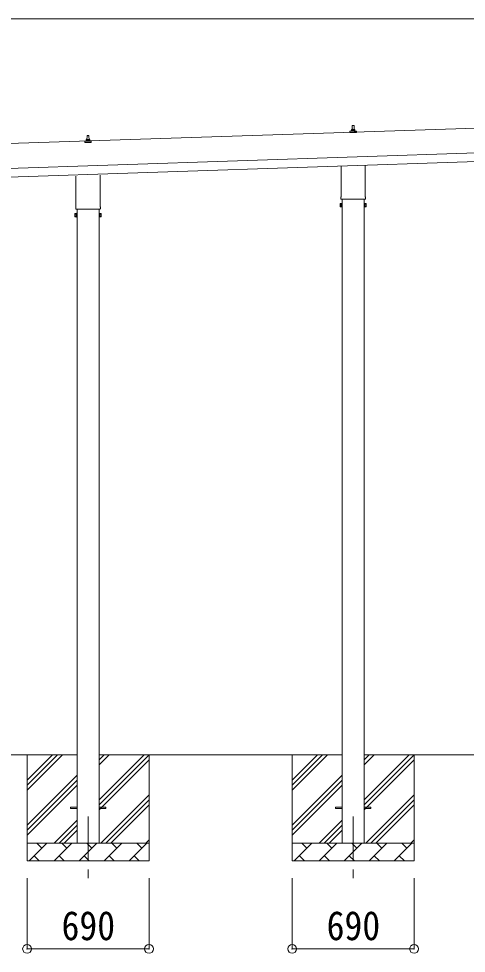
# Model space of a CAD drawing. Units: millimetres at full size, sheet at 1:50. Extents: x -14053 to 14053, y -9700 to 9700.
# Drawn here: x 6844 to 9377, y -6513 to -1220 of the extents above; entities that cross this region are included whole.
import ezdxf
from ezdxf.enums import TextEntityAlignment as Align

# ---------------------------------------------------------------- set-up
doc = ezdxf.new("R2010")
doc.units = ezdxf.units.MM
doc.header["$LTSCALE"] = 50
doc.header["$PDMODE"] = 32
doc.header["$PDSIZE"] = 50
doc.linetypes.add('CHAIN1', pattern=[8, 5, -1, 1, -1])
for name, color, linetype, lineweight in [('0-1_Defpoints', 7, 'CHAIN1', 9), ('0-2_TEXT1', 4, 'Continuous', 9), ('0-3_SHAPE', 7, 'Continuous', 9), ('0-8_TABLE1', 6, 'Continuous', 9)]:
    doc.layers.add(name, color=color, linetype=linetype, lineweight=lineweight)
doc.styles.add('ＭＳ ゴシック', font='')
doc.styles.get('ＭＳ ゴシック').set_extended_font_data('MS Gothic')

msp = doc.modelspace()

# ---------------------------------------------------------------- linework, layer by layer
at = {"layer": '0-1_Defpoints'}
for p, q in [((7236.51, -5738.7), (7236.51, -6087.7)), ((8736.51, -5738.7), (8736.51, -6087.7))]:
    msp.add_line(p, q, dxfattribs=at)
at = {"layer": '0-2_TEXT1'}
for p, q in [((9432.4, -1838.78), (3540.29, -2035.18)), ((8726.51, -1853.65), (8726.51, -1849.44)), ((8727.51, -1849.44), (8745.51, -1849.44)), ((8730.51, -1849.44), (8731.24, -1825.91)), ((8732.24, -1824.94), (8740.78, -1824.94)), ((8741.78, -1825.91), (8742.51, -1849.44)), ((8746.51, -1853.65), (8746.51, -1849.44)), ((7230.51, -1906.1), (7231.24, -1882.58)), ((7232.24, -1881.6), (7240.78, -1881.6)), ((7241.78, -1882.58), (7242.51, -1906.1)), ((8718.26, -1864.94), (8718.26, -1857.22)), ((8754.76, -1864.94), (8718.26, -1864.94)), ((8718.64, -1856.44), (8754.38, -1856.44)), ((8719.02, -1856.25), (8725.75, -1854.62)), ((8726.13, -1854.44), (8746.89, -1854.44)), ((8754, -1856.25), (8747.27, -1854.62)), ((8754.76, -1864.94), (8754.76, -1857.22)), ((7218.26, -1921.6), (7218.26, -1913.89)), ((7254.76, -1921.6), (7218.26, -1921.6)), ((7218.64, -1913.1), (7254.38, -1913.1)), ((7219.02, -1912.92), (7225.75, -1911.29)), ((7226.13, -1911.1), (7246.89, -1911.1)), ((7226.51, -1910.32), (7226.51, -1906.1)), ((7227.51, -1906.1), (7245.51, -1906.1)), ((7246.51, -1910.32), (7246.51, -1906.1)), ((7254, -1912.92), (7247.27, -1911.29)), ((7254.76, -1921.6), (7254.76, -1913.89)), ((3544.95, -2175.11), (9437.07, -1978.7)), ((3546.62, -2225.08), (9438.73, -2028.68)), ((8668.21, -2228.93), (8668.21, -2054.36)), ((8804.81, -2049.81), (8804.81, -2228.93)), ((7168.21, -2285.59), (7168.21, -2111.03)), ((7304.81, -2106.47), (7304.81, -2285.59)), ((8662.51, -2267.2), (8663.27, -2265.88)), ((8662.51, -2267.2), (8662.51, -2284.2)), ((8669.51, -2265.88), (8663.27, -2265.88)), ((8669.51, -2270.79), (8663.27, -2270.79)), ((8666.51, -2237.7), (8666.51, -2232.2)), ((8804.45, -2241.2), (8668.57, -2241.2)), ((8669.51, -2285.51), (8669.51, -2265.88)), ((8669.51, -2266.5), (8672.01, -2266.5)), ((8672.01, -2265.2), (8674.01, -2265.2)), ((8672.01, -2286.2), (8672.01, -2265.2)), ((8674.01, -2241.2), (8674.01, -5888.7)), ((8674.01, -2265.2), (8674.01, -2286.2)), ((8799.01, -5888.7), (8799.01, -2241.2)), ((8801.01, -2265.2), (8799.01, -2265.2)), ((8801.01, -2286.2), (8801.01, -2265.2)), ((8803.51, -2266.5), (8801.01, -2266.5)), ((8803.51, -2265.88), (8809.75, -2265.88)), ((8803.51, -2285.51), (8803.51, -2265.88)), ((8803.51, -2270.79), (8809.75, -2270.79)), ((8806.51, -2232.2), (8806.51, -2237.7)), ((8810.51, -2267.2), (8809.75, -2265.88)), ((8810.51, -2267.2), (8810.51, -2284.2)), ((7162.51, -2323.87), (7163.27, -2322.55)), ((7162.51, -2323.87), (7162.51, -2340.87)), ((7169.51, -2322.55), (7163.27, -2322.55)), ((7169.51, -2327.46), (7163.27, -2327.46)), ((7166.51, -2294.37), (7166.51, -2288.87)), ((7304.45, -2297.87), (7168.57, -2297.87)), ((7169.51, -2342.18), (7169.51, -2322.55)), ((7169.51, -2323.17), (7172.01, -2323.17)), ((7172.01, -2321.87), (7174.01, -2321.87)), ((7172.01, -2342.87), (7172.01, -2321.87)), ((7174.01, -2297.87), (7174.01, -5888.7)), ((7174.01, -2321.87), (7174.01, -2342.87)), ((7299.01, -5888.7), (7299.01, -2297.87)), ((7301.01, -2321.87), (7299.01, -2321.87)), ((7301.01, -2342.87), (7301.01, -2321.87)), ((7303.51, -2323.17), (7301.01, -2323.17)), ((7303.51, -2322.55), (7309.75, -2322.55)), ((7303.51, -2342.18), (7303.51, -2322.55)), ((7303.51, -2327.46), (7309.75, -2327.46)), ((7306.51, -2288.87), (7306.51, -2294.37)), ((7310.51, -2323.87), (7309.75, -2322.55)), ((7310.51, -2323.87), (7310.51, -2340.87)), ((8662.51, -2284.2), (8663.27, -2285.51)), ((8669.51, -2280.61), (8663.27, -2280.61)), ((8669.51, -2285.51), (8663.27, -2285.51)), ((8672.01, -2284.9), (8669.51, -2284.9)), ((8674.01, -2286.2), (8672.01, -2286.2)), ((8799.01, -2286.2), (8801.01, -2286.2)), ((8801.01, -2284.9), (8803.51, -2284.9)), ((8803.51, -2280.61), (8809.75, -2280.61)), ((8803.51, -2285.51), (8809.75, -2285.51)), ((8810.51, -2284.2), (8809.75, -2285.51)), ((7162.51, -2340.87), (7163.27, -2342.18)), ((7169.51, -2337.27), (7163.27, -2337.27)), ((7169.51, -2342.18), (7163.27, -2342.18)), ((7172.01, -2341.57), (7169.51, -2341.57)), ((7174.01, -2342.87), (7172.01, -2342.87)), ((7299.01, -2342.87), (7301.01, -2342.87)), ((7301.01, -2341.57), (7303.51, -2341.57)), ((7303.51, -2337.27), (7309.75, -2337.27)), ((7303.51, -2342.18), (7309.75, -2342.18)), ((7310.51, -2340.87), (7309.75, -2342.18)), ((7136.51, -5693.2), (7136.51, -5684.2)), ((7136.51, -5684.2), (7174.01, -5684.2)), ((7136.51, -5693.2), (7174.01, -5693.2)), ((7299.01, -5684.2), (7336.51, -5684.2)), ((7299.01, -5693.2), (7336.51, -5693.2)), ((7336.51, -5693.2), (7336.51, -5684.2)), ((8636.51, -5693.2), (8636.51, -5684.2)), ((8636.51, -5684.2), (8674.01, -5684.2)), ((8636.51, -5693.2), (8674.01, -5693.2)), ((8799.01, -5684.2), (8836.51, -5684.2)), ((8799.01, -5693.2), (8836.51, -5693.2)), ((8836.51, -5693.2), (8836.51, -5684.2))]:
    msp.add_line(p, q, dxfattribs=at)
for centre, radius, start, end in [((8730.6, -1850.07), 4.13, 90, 171.17633), ((8727.51, -1850.44), 1, 90, 180), ((8732.24, -1825.94), 1, 90, 178.60509), ((8739.84, -1849.44), 4.83, 133.60282, 180), ((8733.18, -1849.44), 4.83, 0, 46.39718), ((8740.78, -1825.94), 1, 1.39491, 90), ((8742.42, -1850.07), 4.13, 8.82367, 90), ((8745.51, -1850.44), 1, 0, 90), ((7230.6, -1906.74), 4.13, 90, 171.17633), ((7232.24, -1882.6), 1, 90, 178.60509), ((7239.84, -1906.1), 4.83, 133.60282, 180), ((7233.18, -1906.1), 4.83, 0, 46.39718), ((7240.78, -1882.6), 1, 1.39491, 90), ((7242.42, -1906.74), 4.13, 8.82367, 90), ((8719.26, -1857.22), 1, 103.62699, 180), ((8725.51, -1853.65), 1, 283.62699, 0), ((8747.51, -1853.65), 1, 180, 256.37301), ((8753.76, -1857.22), 1, 0, 76.37301), ((7219.26, -1913.89), 1, 103.62699, 180), ((7225.51, -1910.32), 1, 283.62699, 0), ((7227.51, -1907.1), 1, 90, 180), ((7245.51, -1907.1), 1, 0, 90), ((7247.51, -1910.32), 1, 180, 256.37301), ((7253.76, -1913.89), 1, 0, 76.37301), ((8678.75, -2275.7), 16.24, 162.41205, 197.58795), ((8666.86, -2268.34), 4.34, 145.61575, 214.38425), ((8670.51, -2232.2), 4, 125.09963, 180), ((8670.51, -2237.7), 4, 180, 194.47751), ((8670.51, -2237.7), 4, 194.47751, 241.04498), ((8802.51, -2237.7), 4, 298.95502, 345.52249), ((8802.51, -2232.2), 4, 0, 54.90037), ((8802.51, -2237.7), 4, 345.52249, 0), ((8794.27, -2275.7), 16.24, 342.41205, 17.58795), ((8806.17, -2268.34), 4.34, 325.61575, 34.38425), ((7166.86, -2325), 4.34, 145.61575, 214.38425), ((7178.75, -2332.37), 16.24, 162.41205, 197.58795), ((7170.51, -2288.87), 4, 125.09963, 180), ((7170.51, -2294.37), 4, 180, 194.47751), ((7170.51, -2294.37), 4, 194.47751, 241.04498), ((7302.51, -2294.37), 4, 298.95502, 345.52249), ((7302.51, -2288.87), 4, 0, 54.90037), ((7302.51, -2294.37), 4, 345.52249, 0), ((7294.27, -2332.37), 16.24, 342.41205, 17.58795), ((7306.17, -2325), 4.34, 325.61575, 34.38425), ((8666.86, -2283.06), 4.34, 145.61575, 214.38425), ((8806.17, -2283.06), 4.34, 325.61575, 34.38425), ((7166.86, -2339.73), 4.34, 145.61575, 214.38425), ((7306.17, -2339.73), 4.34, 325.61575, 34.38425)]:
    msp.add_arc(centre, radius, start, end, dxfattribs=at)
at = {"layer": '0-3_SHAPE'}
for p, q in [((7174.01, -5388.7), (5799.01, -5388.7)), ((6891.51, -5388.7), (6891.51, -5988.7)), ((6891.51, -5532.18), (7034.99, -5388.7)), ((6891.51, -5560.46), (7063.28, -5388.7)), ((6891.51, -5588.75), (7091.56, -5388.7)), ((8674.01, -5388.7), (7299.01, -5388.7)), ((7299.01, -5417.52), (7327.83, -5388.7)), ((7299.01, -5445.81), (7356.12, -5388.7)), ((7299.01, -5643.8), (7554.11, -5388.7)), ((7299.01, -5672.08), (7581.51, -5389.58)), ((7581.51, -5388.7), (7581.51, -5988.7)), ((8391.51, -5388.7), (8391.51, -5988.7)), ((8391.51, -5532.18), (8534.99, -5388.7)), ((8391.51, -5560.46), (8563.28, -5388.7)), ((8391.51, -5588.75), (8591.56, -5388.7)), ((9833.75, -5388.7), (8799.01, -5388.7)), ((8799.01, -5417.52), (8827.83, -5388.7)), ((8799.01, -5445.81), (8856.12, -5388.7)), ((8799.01, -5643.8), (9054.11, -5388.7)), ((8799.01, -5672.08), (9081.51, -5389.58)), ((9081.51, -5388.7), (9081.51, -5988.7)), ((7299.01, -5700.37), (7581.51, -5417.87)), ((8799.01, -5700.37), (9081.51, -5417.87)), ((6891.51, -5786.74), (7174.01, -5504.24)), ((8391.51, -5786.74), (8674.01, -5504.24)), ((6891.51, -5815.02), (7174.01, -5532.52)), ((8391.51, -5815.02), (8674.01, -5532.52)), ((6891.51, -5843.31), (7174.01, -5560.81)), ((8391.51, -5843.31), (8674.01, -5560.81)), ((7308.67, -5888.7), (7581.51, -5615.86)), ((7336.95, -5888.7), (7581.51, -5644.14)), ((8808.67, -5888.7), (9081.51, -5615.86)), ((8836.95, -5888.7), (9081.51, -5644.14)), ((7365.24, -5888.7), (7581.51, -5672.42)), ((8865.24, -5888.7), (9081.51, -5672.42)), ((7044.11, -5888.7), (7174.01, -5758.8)), ((8544.11, -5888.7), (8674.01, -5758.8)), ((7072.39, -5888.7), (7174.01, -5787.08)), ((7100.68, -5888.7), (7174.01, -5815.37)), ((8572.39, -5888.7), (8674.01, -5787.08)), ((8600.68, -5888.7), (8674.01, -5815.37)), ((7563.23, -5888.7), (7581.51, -5870.41)), ((9063.23, -5888.7), (9081.51, -5870.41)), ((6891.51, -5888.7), (7581.51, -5888.7)), ((6903.67, -5988.7), (7003.67, -5888.7)), ((6975.11, -5917.25), (6946.56, -5888.7)), ((7045.09, -5988.7), (7145.09, -5888.7)), ((7116.54, -5917.25), (7087.98, -5888.7)), ((7186.51, -5988.7), (7286.51, -5888.7)), ((7257.96, -5917.25), (7229.4, -5888.7)), ((7327.93, -5988.7), (7427.93, -5888.7)), ((7399.38, -5917.25), (7370.82, -5888.7)), ((7469.35, -5988.7), (7569.35, -5888.7)), ((7540.8, -5917.25), (7512.25, -5888.7)), ((8391.51, -5888.7), (9081.51, -5888.7)), ((8403.67, -5988.7), (8503.67, -5888.7)), ((8475.11, -5917.25), (8446.56, -5888.7)), ((8545.09, -5988.7), (8645.09, -5888.7)), ((8616.54, -5917.25), (8587.98, -5888.7)), ((8686.51, -5988.7), (8786.51, -5888.7)), ((8757.96, -5917.25), (8729.4, -5888.7)), ((8827.93, -5988.7), (8927.93, -5888.7)), ((8899.38, -5917.25), (8870.82, -5888.7)), ((8969.35, -5988.7), (9069.35, -5888.7)), ((9040.8, -5917.25), (9012.25, -5888.7)), ((6932.22, -5960.15), (6960.77, -5988.7)), ((7073.64, -5960.15), (7102.2, -5988.7)), ((7215.06, -5960.15), (7243.62, -5988.7)), ((7356.48, -5960.15), (7385.04, -5988.7)), ((7497.91, -5960.15), (7526.46, -5988.7)), ((8432.22, -5960.15), (8460.77, -5988.7)), ((8573.64, -5960.15), (8602.2, -5988.7)), ((8715.06, -5960.15), (8743.62, -5988.7)), ((8856.48, -5960.15), (8885.04, -5988.7)), ((8997.91, -5960.15), (9026.46, -5988.7)), ((7581.51, -5988.7), (6891.51, -5988.7)), ((9081.51, -5988.7), (8391.51, -5988.7))]:
    msp.add_line(p, q, dxfattribs=at)
at = {"layer": '0-8_TABLE1'}
for p, q in [((3509.51, -1219.58), (9469.51, -1219.58)), ((6891.51, -6487.7), (6891.51, -6087.7)), ((7581.51, -6487.7), (7581.51, -6087.7)), ((8391.51, -6487.7), (8391.51, -6087.7)), ((9081.51, -6487.7), (9081.51, -6087.7)), ((6891.51, -6487.7), (7581.51, -6487.7)), ((8391.51, -6487.7), (9081.51, -6487.7))]:
    msp.add_line(p, q, dxfattribs=at)
for p in [(6891.51, -6487.7), (7581.51, -6487.7), (8391.51, -6487.7), (9081.51, -6487.7)]:
    msp.add_point(p, dxfattribs=at)

# ---------------------------------------------------------------- texts
at = {"layer": '0-8_TABLE1', "color": 7, "style": 'ＭＳ ゴシック', "width": 0.9}
for p in [(7086.51, -6487.7), (8586.51, -6487.7)]:
    msp.add_text('690', height=165, dxfattribs=at).set_placement(p, align=Align.BOTTOM_LEFT)

doc.saveas('drawing.dxf')
